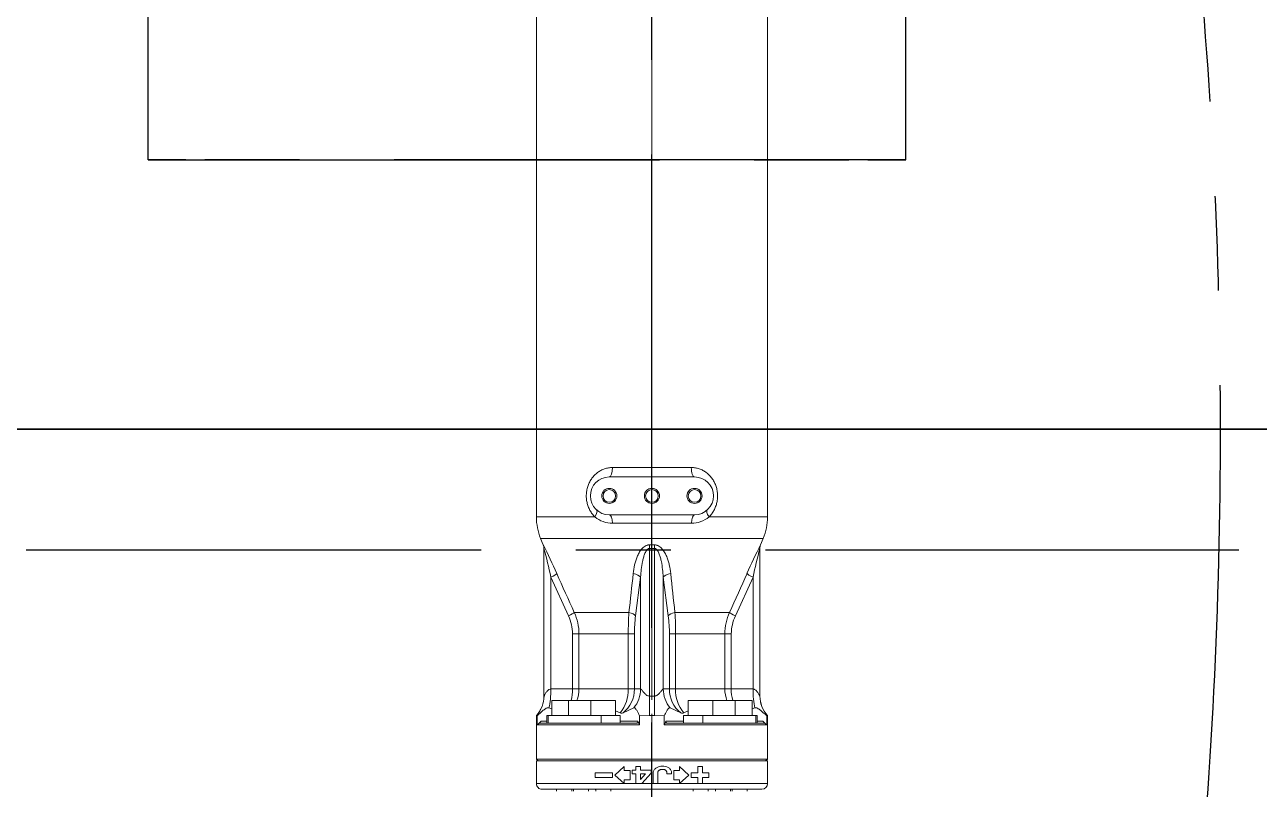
# Model space of a CAD drawing. Header units: millimetres. Extents: x 10462777 to 22643323, y 453826 to 1389191.
# Drawn here: x 11308777 to 11309429, y 583244 to 583648 of the extents above; entities that cross this region are included whole.
import ezdxf

# ---------------------------------------------------------------- set-up
doc = ezdxf.new("R2010")
doc.units = ezdxf.units.MM
doc.header["$LTSCALE"] = 200
doc.header["$MEASUREMENT"] = 0
for name, pattern in [('CENTER', [2, 1.25, -0.25, 0.25, -0.25]), ('CENTER2', [1.125, 0.75, -0.125, 0.125, -0.125]), ('PHANTOM', [2.5, 1.25, -0.25, 0.25, -0.25, 0.25, -0.25])]:
    doc.linetypes.add(name, pattern=pattern)
doc.layers.get('0').update_dxf_attribs({"linetype": 'CONTINUOUS'})
doc.layers.add('1', color=1, linetype='CENTER')
doc.layers.add('DV1_DEFAULT', color=7, linetype='CONTINUOUS')
doc.layers.add('203', color=7, linetype='CONTINUOUS', true_color=0xffffff)
doc.layers.add('LAYOUT', color=8, linetype='CONTINUOUS', lineweight=25)

# ---------------------------------------------------------------- blocks, each defined once
blk = doc.blocks.new('r710ic')
at = {"layer": 'DV1_DEFAULT', "color": 7, "linetype": 'Continuous', "lineweight": 0}
for p, q in [((272928.46, 104293.63), (272522.87, 104293.63)), ((272928.46, 104293.63), (272928.46, 104262.76)), ((272943.21, 104290), (272939.84, 104291.39)), ((272939.84, 104173.87), (272939.84, 104291.39)), ((272943.21, 104290), (272943.21, 104289.99)), ((273023.12, 104289.63), (272945.11, 104289.63)), ((272945.11, 104289.61), (272945.11, 104289.63)), ((272945.11, 104289.61), (273023.12, 104289.61)), ((273023.12, 104289.63), (273023.12, 104289.61)), ((273056.37, 104293.63), (273033.32, 104293.63)), ((273033.32, 104293.61), (273033.32, 104293.63)), ((273033.32, 104293.61), (273033.53, 104293.28)), ((273033.53, 104293.28), (273038.37, 104293.28)), ((273036.37, 104288.13), (273036.37, 104291.15)), ((273037.37, 104288.13), (273037.37, 104292.07)), ((273038.37, 104293.28), (273038.37, 104239.15)), ((273057.37, 104292.63), (273056.37, 104293.63)), ((273056.37, 104293.63), (273056.37, 104171.63)), ((273069.37, 104293.63), (273057.37, 104293.63)), ((273057.37, 104171.63), (273057.37, 104293.63)), ((273069.37, 104293.63), (273069.37, 104259.25)), ((273072.37, 104174.63), (273072.37, 104290.63)), ((272960.28, 104285.99), (272980.8, 104276.68)), ((273019.37, 104285.99), (272960.28, 104285.99)), ((273019.37, 104274.53), (273019.37, 104285.99)), ((273019.37, 104285.99), (273019.37, 104285.99)), ((273033.37, 104285.48), (273025.37, 104285.48)), ((273025.37, 104285.48), (273025.37, 104276.61)), ((273029.33, 104287.02), (273029.33, 104287.03)), ((273029.83, 104285.48), (273029.33, 104287.02)), ((273037.37, 104288.13), (273033.37, 104288.13)), ((273033.37, 104287.41), (273033.37, 104288.13)), ((273033.37, 104287.41), (273037.37, 104287.41)), ((273033.37, 104287.41), (273033.37, 104259.46)), ((273037.37, 104287.41), (273037.37, 104288.13)), ((273037.37, 104287.41), (273037.37, 104259.46)), ((273073.37, 104282.98), (273072.37, 104282.98)), ((273033.37, 104276.61), (273025.37, 104276.61)), ((273025.37, 104276.61), (273025.37, 104264.82)), ((272978.9, 104244.75), (272978.9, 104273.61)), ((272990.28, 104274.53), (273019.37, 104274.53)), ((272990.28, 104271.15), (272990.28, 104274.53)), ((273019.37, 104271.15), (272990.28, 104271.15)), ((272990.28, 104271.15), (272990.28, 104245.13)), ((273019.37, 104271.15), (273019.37, 104274.53)), ((273019.37, 104245.13), (273019.37, 104271.15)), ((273072.37, 104274.98), (273073.37, 104274.98)), ((273073.37, 104274.11), (273072.37, 104274.11)), ((273025.37, 104264.82), (273025.37, 104251.82)), ((273033.37, 104264.82), (273025.37, 104264.82)), ((273072.37, 104266.11), (273073.37, 104266.11)), ((273033.37, 104259.46), (273037.37, 104259.46)), ((273033.37, 104259.46), (273033.37, 104249.38)), ((273037.37, 104240.78), (273037.37, 104259.46)), ((273037.37, 104259.46), (273037.37, 104255.55)), ((273060.37, 104256.8), (273060.37, 104259.25)), ((273060.37, 104259.25), (273063.67, 104259.25)), ((273063.67, 104256.8), (273060.37, 104256.8)), ((273063.67, 104259.25), (273063.67, 104262.63)), ((273063.67, 104262.63), (273066.07, 104262.63)), ((273063.67, 104253.42), (273063.67, 104256.8)), ((273066.07, 104262.63), (273066.07, 104259.25)), ((273066.07, 104259.25), (273069.37, 104259.25)), ((273066.07, 104256.8), (273066.07, 104253.42)), ((273069.37, 104256.8), (273066.07, 104256.8)), ((273069.37, 104259.25), (273069.37, 104256.8)), ((273069.37, 104235.74), (273069.37, 104256.8)), ((273073.37, 104262.32), (273072.37, 104262.32)), ((272902.37, 104211.83), (272902.37, 104253.42)), ((272907.37, 104255.13), (272907.37, 104232.63)), ((272927.37, 104210.13), (272927.37, 104255.13)), ((272931.81, 104253.43), (272931.81, 104211.83)), ((273025.37, 104251.82), (273033.37, 104251.82)), ((273031.94, 104249.43), (273030.86, 104251.82)), ((273064.86, 104252.16), (273060.36, 104247.25)), ((273066.07, 104253.42), (273063.67, 104253.42)), ((273069.36, 104247.25), (273064.86, 104252.16)), ((273072.37, 104254.32), (273073.37, 104254.32)), ((272990.28, 104245.13), (273019.37, 104245.13)), ((272990.28, 104245.13), (272990.28, 104241.87)), ((273019.37, 104241.87), (273019.37, 104245.13)), ((273029.33, 104242.24), (273032.01, 104247.87)), ((273033.37, 104249.38), (273037.37, 104249.38)), ((273036.37, 104240.1), (273036.37, 104249.38)), ((273060.36, 104247.25), (273062.47, 104247.25)), ((273062.47, 104247.25), (273062.47, 104244.18)), ((273062.47, 104244.18), (273067.27, 104244.18)), ((273067.27, 104247.25), (273069.36, 104247.25)), ((273067.27, 104244.18), (273067.27, 104247.25)), ((272980.8, 104241.26), (272960.28, 104238.6)), ((272960.28, 104238.6), (273019.37, 104238.6)), ((273019.37, 104241.87), (272990.28, 104241.87)), ((273019.37, 104238.6), (273019.37, 104241.87)), ((273019.37, 104238.6), (273019.37, 104238.6)), ((273029.33, 104242.24), (273029.33, 104242.24)), ((273033.53, 104239.15), (273033.32, 104234)), ((273038.37, 104239.15), (273033.53, 104239.15)), ((273064.1, 104242.92), (273063.34, 104242.92)), ((273063.35, 104240.44), (273064.1, 104240.44)), ((273064.1, 104240.44), (273064.1, 104242.92)), ((272907.37, 104232.63), (272907.37, 104210.13)), ((272943.21, 104231.34), (272943.21, 104233.92)), ((272945.11, 104233.91), (272945.11, 104231.35)), ((273023.12, 104233.91), (272945.11, 104233.91)), ((272945.11, 104231.35), (273023.12, 104231.35)), ((273023.12, 104231.35), (273023.12, 104233.91)), ((273033.32, 104234), (273033.32, 104231.26)), ((273033.32, 104231.26), (273033.53, 104226.11)), ((273062.3, 104232.15), (273062.3, 104226.63)), ((273063.88, 104232.15), (273062.3, 104232.15)), ((273069.37, 104235.74), (273063.42, 104235.74)), ((273063.57, 104233.26), (273069.37, 104233.26)), ((273069.37, 104227.37), (273063.88, 104232.15)), ((273069.37, 104233.26), (273069.37, 104235.74)), ((273069.37, 104227.37), (273069.37, 104233.26)), ((273019.37, 104226.65), (272960.28, 104226.65)), ((272960.28, 104226.65), (272980.8, 104224)), ((273019.37, 104223.39), (273019.37, 104226.65)), ((273019.37, 104226.65), (273019.37, 104226.65)), ((273033.53, 104226.11), (273038.37, 104226.11)), ((273036.37, 104215.88), (273036.37, 104225.15)), ((273037.37, 104205.8), (273037.37, 104224.48)), ((273038.37, 104226.11), (273038.37, 104171.98)), ((273060.37, 104226.63), (273060.37, 104224.14)), ((273062.3, 104226.63), (273060.37, 104226.63)), ((273060.37, 104224.14), (273062.3, 104224.14)), ((273062.3, 104224.14), (273062.3, 104222.21)), ((273067.21, 104226.63), (273064.24, 104229.21)), ((273064.24, 104229.21), (273064.24, 104226.63)), ((273064.24, 104226.63), (273067.21, 104226.63)), ((273064.24, 104222.21), (273064.24, 104224.14)), ((273064.24, 104224.14), (273069.37, 104224.14)), ((273069.37, 104224.14), (273069.37, 104227.37)), ((273069.37, 104224.14), (273069.37, 104171.63)), ((272978.9, 104191.64), (272978.9, 104220.5)), ((272990.28, 104220.12), (272990.28, 104223.39)), ((272990.28, 104223.39), (273019.37, 104223.39)), ((273019.37, 104220.12), (272990.28, 104220.12)), ((272990.28, 104220.12), (272990.28, 104194.11)), ((273019.37, 104220.12), (273019.37, 104223.39)), ((273019.37, 104194.11), (273019.37, 104220.12)), ((273029.33, 104223.01), (273029.33, 104223.02)), ((273032.01, 104217.38), (273029.33, 104223.01)), ((273064.86, 104213.1), (273060.36, 104218)), ((273060.36, 104218), (273062.47, 104218)), ((273062.3, 104222.21), (273064.24, 104222.21)), ((273062.47, 104221.07), (273067.27, 104221.07)), ((273062.47, 104218), (273062.47, 104221.07)), ((273069.36, 104218), (273064.86, 104213.1)), ((273067.27, 104221.07), (273067.27, 104218)), ((273067.27, 104218), (273069.36, 104218)), ((273025.37, 104213.43), (273025.37, 104200.43)), ((273033.37, 104213.43), (273025.37, 104213.43)), ((273030.86, 104213.43), (273031.94, 104215.82)), ((273037.37, 104215.88), (273033.37, 104215.88)), ((273033.37, 104215.88), (273033.37, 104205.8)), ((273066.07, 104211.83), (273063.67, 104211.83)), ((273063.67, 104211.83), (273063.67, 104202.63)), ((273066.07, 104202.63), (273066.07, 104211.83)), ((273033.37, 104205.8), (273033.37, 104177.84)), ((273033.37, 104205.8), (273037.37, 104205.8)), ((273037.37, 104209.71), (273037.37, 104205.8)), ((273037.37, 104205.8), (273037.37, 104177.84)), ((273073.37, 104210.93), (273072.37, 104210.93)), ((272928.46, 104202.5), (272928.46, 104171.63)), ((273025.37, 104200.43), (273025.37, 104188.65)), ((273025.37, 104200.43), (273033.37, 104200.43)), ((273063.67, 104202.63), (273066.07, 104202.63)), ((273072.37, 104202.93), (273073.37, 104202.93)), ((273073.37, 104199.15), (273072.37, 104199.15)), ((272990.28, 104194.11), (272990.28, 104190.72)), ((272990.28, 104194.11), (273019.37, 104194.11)), ((273019.37, 104190.72), (273019.37, 104194.11)), ((272980.8, 104188.58), (272960.28, 104179.27)), ((273019.37, 104190.72), (272990.28, 104190.72)), ((273019.37, 104179.27), (273019.37, 104190.72)), ((273025.37, 104188.65), (273025.37, 104179.77)), ((273025.37, 104188.65), (273033.37, 104188.65)), ((273072.37, 104191.15), (273073.37, 104191.15)), ((273073.37, 104190.27), (273072.37, 104190.27)), ((272960.28, 104179.27), (273019.37, 104179.27)), ((273019.37, 104179.27), (273019.37, 104179.27)), ((273025.37, 104179.77), (273033.37, 104179.77)), ((273029.33, 104178.23), (273029.83, 104179.77)), ((273072.37, 104182.27), (273073.37, 104182.27)), ((272939.84, 104173.87), (272943.21, 104175.25)), ((272943.21, 104175.25), (272943.21, 104175.27)), ((273023.12, 104175.64), (272945.11, 104175.64)), ((272945.11, 104175.64), (272945.11, 104175.63)), ((272945.11, 104175.63), (273023.12, 104175.63)), ((273023.12, 104175.63), (273023.12, 104175.64)), ((273029.33, 104178.23), (273029.33, 104178.23)), ((273033.53, 104171.98), (273033.32, 104171.64)), ((273033.37, 104177.13), (273033.37, 104177.84)), ((273033.37, 104177.84), (273037.37, 104177.84)), ((273033.37, 104177.13), (273037.37, 104177.13)), ((273038.37, 104171.98), (273033.53, 104171.98)), ((273036.37, 104174.1), (273036.37, 104177.13)), ((273037.37, 104177.13), (273037.37, 104177.84)), ((273037.37, 104173.18), (273037.37, 104177.13)), ((273056.37, 104171.63), (273057.37, 104172.63)), ((272522.87, 104171.63), (272928.46, 104171.63)), ((273033.32, 104171.64), (273033.32, 104171.63)), ((273033.32, 104171.63), (273056.37, 104171.63)), ((273057.37, 104171.63), (273069.37, 104171.63))]:
    blk.add_line(p, q, dxfattribs=at)
at = {"layer": 'DV1_DEFAULT', "color": 1, "linetype": 'CENTER2', "lineweight": 0}
for p, q in [((274132.55, 104232.63), (269847.55, 104232.63)), ((269950.18, 104232.63), (274235.19, 104232.63))]:
    blk.add_line(p, q, dxfattribs=at)
at = {"layer": 'DV1_DEFAULT', "color": 7, "linetype": 'Continuous', "lineweight": 0}
for centre, radius in [((272917.37, 104255.13), 4), ((272917.37, 104255.13), 3.32), ((272917.37, 104232.63), 4), ((272917.37, 104232.63), 3.32), ((272917.37, 104210.13), 4), ((272917.37, 104210.13), 3.32)]:
    blk.add_circle(centre, radius, dxfattribs=at)
for centre, radius, start, end in [((272928.46, 104263.63), 30, 67.70637, 90), ((272945.11, 104294.63), 5, 247.70637, 270), ((273061.97, 104521.59), 260.28, 242.85413, 246.54775), ((273040.88, 104656.49), 379.17, 255.37049, 257.72715), ((273023.12, 104304.63), 15, 270, 312.83343), ((273280.4, 104063.59), 333.67, 136.49925, 137.00047), ((273069.37, 104290.63), 3, 0, 90), ((272426.56, 103069.7), 1324.57, 65.35518, 66.32797), ((272990.34, 104296.84), 22.3, 244.65769, 269.83957), ((272990.35, 104298.95), 27.81, 245.68869, 269.86233), ((273020, 104293.77), 19.25, 268.10821, 286.4106), ((273019.63, 104287.26), 16.11, 269.05349, 291.12773), ((272917.37, 104255.13), 10, 0, 180), ((272917.32, 104253.49), 14.49, 359.74913, 39.7754), ((272990.06, 104081.23), 163.9, 89.9241, 93.90542), ((273020.2, 104263.23), 18.11, 267.36829, 310.38841), ((273019.66, 104257.57), 15.7, 268.94943, 321.85619), ((273030.2, 104248.57), 1.93, 338.78944, 26.41615), ((272990.17, 104169.8), 72.07, 89.91165, 97.47286), ((273058.31, 104283.45), 48.59, 243.15403, 245.76806), ((273058.31, 104181.8), 48.59, 114.23194, 116.84597), ((272989.97, 104381.14), 161.01, 266.05884, 270.11164), ((272990.2, 104296), 72.61, 262.55563, 270.05986), ((273019.66, 104207.69), 15.7, 38.14381, 91.05057), ((273020.2, 104202.03), 18.11, 49.61159, 92.63171), ((272917.34, 104211.76), 14.47, 320.19608, 0.27939), ((273030.22, 104216.68), 1.91, 333.33117, 21.46324), ((272917.37, 104210.13), 10, 180, 0), ((272426.57, 105395.55), 1324.57, 293.67203, 294.64482), ((272990.33, 104166.4), 27.71, 90.09522, 114.35376), ((273019.63, 104178), 16.11, 68.87227, 90.94651), ((272990.37, 104168.3), 22.43, 90.23054, 115.2722), ((273020, 104171.48), 19.25, 73.5894, 91.89179), ((273062.11, 103943.36), 260.61, 113.45462, 117.1435), ((273040.07, 103812.12), 375.72, 102.26202, 104.64033), ((272928.46, 104201.63), 30, 270, 292.29363), ((272945.11, 104170.63), 5, 90, 112.29363), ((273023.12, 104160.63), 15, 47.16657, 90), ((273280.4, 104401.66), 333.67, 222.99953, 223.50075), ((273069.37, 104174.63), 3, 270, 0)]:
    blk.add_arc(centre, radius, start, end, dxfattribs=at)
for centre, major_axis, ratio, start_param, end_param in [((272945.11, 104294.61), (-5, 0), 0.999748, 1.181699, 1.570796), ((273023.12, 104304.61), (-15, 0), 0.999748, 1.570796, 2.318381), ((272960.28, 104287.36), (-2.02, -4.57), 0.114685, 0.181054, 1.317345), ((273019.37, 104290.12), (-15, 0), 0.275118, 1.570796, 2.296796), ((273019.37, 104290.1), (15, 0), 0.274225, 4.712389, 5.438587), ((272980.8, 104278.05), (-2.12, -4.53), 0.119782, 0.267569, 1.319696), ((272928.46, 104265.23), (-3.7, -3.37), 0.387213, 0, 1.231686), ((273075.37, 104262.57), (3, 0), 0.610953, 3.141593, 3.273903), ((272902.37, 104255.13), (-5, 0), 0.340909, 1.570796, 3.141593), ((272932.37, 104255.13), (-5, 0), 0.342045, 0, 1.458813), ((272980.8, 104246.07), (0.66, -4.96), 0.420057, 4.924083, 5.97621), ((272960.28, 104243.41), (0.63, -4.96), 0.402182, 4.842709, 5.979), ((273019.37, 104253.02), (15, 0), 0.961411, 4.712389, 5.438389), ((273019.37, 104253.03), (15, 0), 0.961666, 4.712389, 5.438587), ((272945.11, 104234.02), (-5, 0), 0.022453, 1.181699, 1.570796), ((272945.11, 104231.24), (-5, 0), 0.022453, 4.712389, 5.101486), ((273023.12, 104234.24), (-15, 0), 0.022453, 1.570796, 2.318381), ((273023.12, 104231.01), (15, 0), 0.022453, 0.823212, 1.570796), ((272960.28, 104221.84), (0.63, 4.96), 0.402182, 0.304185, 1.440477), ((273019.37, 104212.23), (-15, 0), 0.961411, 3.986389, 4.712389), ((273019.37, 104212.23), (-15, 0), 0.961666, 3.986191, 4.712389), ((272980.8, 104219.19), (0.66, 4.96), 0.420057, 0.306975, 1.359102), ((272902.37, 104210.13), (-5, 0), 0.340909, 3.141593, 4.712389), ((272932.37, 104210.13), (-5, 0), 0.342045, 4.824372, 6.283185), ((272928.46, 104200.03), (3.7, -3.37), 0.387213, 1.909906, 3.141593), ((273075.37, 104202.69), (3, 0), 0.610953, 3.009282, 3.141593), ((272980.8, 104187.21), (-2.12, 4.53), 0.119782, 4.963489, 6.015616), ((272960.28, 104177.9), (-2.02, 4.57), 0.114685, 4.96584, 6.102131), ((273019.37, 104175.16), (15, 0), 0.274225, 0.844598, 1.570796), ((273019.37, 104175.14), (15, 0), 0.275118, 0.844796, 1.570796), ((272945.11, 104170.64), (-5, 0), 0.999748, 4.712389, 5.101486), ((273023.12, 104160.65), (15, 0), 0.999748, 0.823212, 1.570796)]:
    blk.add_ellipse(centre, major_axis=major_axis, ratio=ratio, start_param=start_param, end_param=end_param, dxfattribs=at)
for points, knots in [([(273019.37, 104285.99), (273019.37, 104286.14), (273019.39, 104286.29), (273019.47, 104286.58), (273019.52, 104286.71), (273019.72, 104287.1), (273019.89, 104287.32), (273020.26, 104287.74), (273020.46, 104287.92), (273020.87, 104288.26), (273021.08, 104288.42), (273021.5, 104288.7), (273021.71, 104288.83), (273022.11, 104289.07), (273022.3, 104289.18), (273022.65, 104289.36), (273022.82, 104289.45), (273022.99, 104289.54), (273023.04, 104289.56), (273023.1, 104289.6), (273023.12, 104289.61), (273023.12, 104289.61)], [0, 0, 0, 0, 0.0625, 0.0625, 0.125, 0.125, 0.25, 0.25, 0.375, 0.375, 0.5, 0.5, 0.625, 0.625, 0.75, 0.75, 0.875, 0.875, 0.9375, 0.9375, 1, 1, 1, 1]), ([(273029.33, 104287.03), (273029.3, 104287.11), (273029.29, 104287.18), (273029.28, 104287.33), (273029.28, 104287.41), (273029.3, 104287.64), (273029.34, 104287.79), (273029.47, 104288.24), (273029.61, 104288.53), (273029.94, 104289.07), (273030.12, 104289.33), (273030.51, 104289.84), (273030.72, 104290.09), (273031.35, 104290.83), (273031.79, 104291.31), (273032.67, 104292.28), (273033.11, 104292.77), (273033.53, 104293.28)], [0, 0, 0, 0, 0.03125, 0.03125, 0.0625, 0.0625, 0.125, 0.125, 0.25, 0.25, 0.375, 0.375, 0.5, 0.5, 0.75, 0.75, 1, 1, 1, 1]), ([(273036.37, 104291.15), (273036.47, 104291.26), (273036.57, 104291.37), (273036.79, 104291.59), (273036.9, 104291.7), (273037.06, 104291.85), (273037.11, 104291.9), (273037.2, 104291.98), (273037.24, 104292.01), (273037.31, 104292.06), (273037.33, 104292.08), (273037.36, 104292.09), (273037.37, 104292.08), (273037.37, 104292.07)], [0, 0, 0, 0, 0.25, 0.25, 0.5, 0.5, 0.625, 0.625, 0.75, 0.75, 0.875, 0.875, 1, 1, 1, 1]), ([(272902.37, 104253.42), (272902.37, 104254.15), (272902.43, 104254.86), (272902.66, 104256.25), (272902.84, 104256.93), (272903.18, 104257.93), (272903.31, 104258.26), (272903.59, 104258.91), (272903.74, 104259.22), (272904.23, 104260.15), (272904.6, 104260.74), (272905.45, 104261.86), (272905.91, 104262.4), (272906.92, 104263.4), (272907.46, 104263.86), (272908.33, 104264.49), (272908.62, 104264.69), (272909.24, 104265.08), (272909.56, 104265.26), (272910.53, 104265.78), (272911.2, 104266.08), (272912.59, 104266.58), (272913.31, 104266.79), (272914.42, 104267.02), (272914.8, 104267.09), (272915.56, 104267.19), (272915.93, 104267.23), (272917.07, 104267.3), (272917.83, 104267.3), (272918.97, 104267.21), (272919.36, 104267.17), (272920.11, 104267.06), (272920.49, 104266.99), (272921.59, 104266.75), (272922.31, 104266.53), (272923.36, 104266.14), (272923.7, 104266), (272924.37, 104265.69), (272924.7, 104265.52), (272925.66, 104265), (272926.27, 104264.6), (272927.13, 104263.95), (272927.41, 104263.73), (272927.95, 104263.26), (272928.21, 104263.01), (272928.46, 104262.76)], [0, 0, 0, 0, 0.0625, 0.0625, 0.125, 0.125, 0.15625, 0.15625, 0.1875, 0.1875, 0.25, 0.25, 0.3125, 0.3125, 0.375, 0.375, 0.40625, 0.40625, 0.4375, 0.4375, 0.5, 0.5, 0.5625, 0.5625, 0.59375, 0.59375, 0.625, 0.625, 0.6875, 0.6875, 0.71875, 0.71875, 0.75, 0.75, 0.8125, 0.8125, 0.84375, 0.84375, 0.875, 0.875, 0.9375, 0.9375, 0.96875, 0.96875, 1, 1, 1, 1]), ([(272943.21, 104233.92), (272943.21, 104234.34), (272943.28, 104234.76), (272943.46, 104235.36), (272943.53, 104235.56), (272943.7, 104235.93), (272943.8, 104236.11), (272944.11, 104236.64), (272944.36, 104236.96), (272944.88, 104237.56), (272945.17, 104237.84), (272945.76, 104238.35), (272946.08, 104238.59), (272946.72, 104239.03), (272947.05, 104239.23), (272948.06, 104239.81), (272948.75, 104240.13), (272950.17, 104240.72), (272950.9, 104240.97), (272952.36, 104241.42), (272953.1, 104241.61), (272955.34, 104242.11), (272956.85, 104242.35), (272958.38, 104242.52)], [0, 0, 0, 0, 0.0625, 0.0625, 0.09375, 0.09375, 0.125, 0.125, 0.1875, 0.1875, 0.25, 0.25, 0.3125, 0.3125, 0.375, 0.375, 0.5, 0.5, 0.625, 0.625, 0.75, 0.75, 1, 1, 1, 1]), ([(272960.28, 104238.6), (272958.9, 104238.52), (272957.53, 104238.4), (272954.8, 104238.07), (272953.44, 104237.87), (272951.42, 104237.46), (272950.75, 104237.31), (272949.42, 104236.94), (272948.76, 104236.74), (272947.8, 104236.36), (272947.48, 104236.23), (272946.86, 104235.92), (272946.56, 104235.76), (272945.99, 104235.37), (272945.72, 104235.14), (272945.38, 104234.73), (272945.29, 104234.59), (272945.15, 104234.27), (272945.11, 104234.09), (272945.11, 104233.91)], [0, 0, 0, 0, 0.25, 0.25, 0.5, 0.5, 0.625, 0.625, 0.75, 0.75, 0.8125, 0.8125, 0.875, 0.875, 0.9375, 0.9375, 0.96875, 0.96875, 1, 1, 1, 1]), ([(273023.12, 104233.91), (273023.12, 104234.07), (273023.1, 104234.22), (273023.04, 104234.53), (273022.99, 104234.68), (273022.82, 104235.11), (273022.66, 104235.37), (273022.31, 104235.86), (273022.11, 104236.08), (273021.71, 104236.49), (273021.5, 104236.68), (273021.08, 104237.05), (273020.87, 104237.22), (273020.46, 104237.55), (273020.26, 104237.71), (273019.99, 104237.93), (273019.9, 104238), (273019.73, 104238.14), (273019.66, 104238.21), (273019.46, 104238.4), (273019.37, 104238.51), (273019.37, 104238.6)], [0, 0, 0, 0, 0.0625, 0.0625, 0.125, 0.125, 0.25, 0.25, 0.375, 0.375, 0.5, 0.5, 0.625, 0.625, 0.75, 0.75, 0.8125, 0.8125, 0.875, 0.875, 1, 1, 1, 1]), ([(273033.53, 104239.15), (273033.11, 104239.36), (273032.67, 104239.58), (273031.79, 104240.03), (273031.35, 104240.25), (273030.72, 104240.62), (273030.51, 104240.74), (273030.12, 104241), (273029.94, 104241.13), (273029.62, 104241.42), (273029.47, 104241.57), (273029.34, 104241.81), (273029.3, 104241.9), (273029.28, 104242.02), (273029.28, 104242.07), (273029.29, 104242.15), (273029.3, 104242.2), (273029.33, 104242.24)], [0, 0, 0, 0, 0.25, 0.25, 0.5, 0.5, 0.625, 0.625, 0.75, 0.75, 0.875, 0.875, 0.9375, 0.9375, 0.96875, 0.96875, 1, 1, 1, 1]), ([(273037.37, 104240.78), (273037.37, 104240.62), (273037.34, 104240.46), (273037.21, 104240.2), (273037.11, 104240.1), (273036.9, 104240), (273036.79, 104239.99), (273036.57, 104240.02), (273036.47, 104240.05), (273036.37, 104240.1)], [0, 0, 0, 0, 0.25, 0.25, 0.5, 0.5, 0.75, 0.75, 1, 1, 1, 1]), ([(273063.34, 104242.92), (273062.8, 104242.92), (273062.28, 104242.72), (273061.41, 104242.07), (273061.07, 104241.65), (273060.29, 104240.24), (273060.08, 104239.14), (273060.14, 104236.98), (273060.41, 104235.89), (273061.26, 104234.51), (273061.62, 104234.08), (273062.49, 104233.46), (273063.02, 104233.26), (273063.57, 104233.26)], [0, 0, 0, 0, 0.125, 0.125, 0.25, 0.25, 0.5, 0.5, 0.75, 0.75, 0.875, 0.875, 1, 1, 1, 1]), ([(273063.42, 104235.74), (273063.29, 104235.74), (273063.16, 104235.77), (273063.04, 104235.81), (273062.92, 104235.86), (273062.81, 104235.92), (273062.71, 104235.99), (273062.63, 104236.05), (273062.56, 104236.12), (273062.49, 104236.18), (273062.41, 104236.27), (273062.34, 104236.37), (273062.27, 104236.47), (273062.21, 104236.57), (273062.15, 104236.67), (273062.1, 104236.78), (273062.05, 104236.89), (273062, 104237), (273061.97, 104237.11), (273061.91, 104237.28), (273061.87, 104237.46), (273061.84, 104237.64), (273061.82, 104237.82), (273061.81, 104238.01), (273061.81, 104238.19), (273061.81, 104238.37), (273061.83, 104238.55), (273061.86, 104238.73), (273061.89, 104238.9), (273061.93, 104239.06), (273061.98, 104239.22), (273062.03, 104239.35), (273062.09, 104239.48), (273062.15, 104239.6), (273062.21, 104239.7), (273062.27, 104239.8), (273062.34, 104239.89), (273062.4, 104239.96), (273062.46, 104240.03), (273062.53, 104240.1), (273062.59, 104240.15), (273062.66, 104240.2), (273062.72, 104240.24), (273062.84, 104240.32), (273062.97, 104240.38), (273063.11, 104240.41), (273063.18, 104240.43), (273063.27, 104240.44), (273063.35, 104240.44)], [0, 0, 0, 0, 0.061803, 0.061803, 0.061803, 0.123108, 0.123108, 0.123108, 0.169291, 0.169291, 0.169291, 0.226732, 0.226732, 0.226732, 0.284044, 0.284044, 0.284044, 0.341286, 0.341286, 0.341286, 0.429439, 0.429439, 0.429439, 0.517513, 0.517513, 0.517513, 0.605599, 0.605599, 0.605599, 0.686966, 0.686966, 0.686966, 0.754492, 0.754492, 0.754492, 0.809708, 0.809708, 0.809708, 0.855135, 0.855135, 0.855135, 0.893378, 0.893378, 0.893378, 0.961435, 0.961435, 0.961435, 1, 1, 1, 1]), ([(272958.38, 104222.74), (272956.85, 104222.91), (272955.34, 104223.14), (272953.11, 104223.65), (272952.37, 104223.84), (272950.91, 104224.28), (272950.19, 104224.53), (272948.76, 104225.12), (272948.06, 104225.45), (272946.71, 104226.22), (272946.06, 104226.65), (272945.17, 104227.42), (272944.88, 104227.7), (272944.35, 104228.3), (272944.11, 104228.62), (272943.69, 104229.32), (272943.52, 104229.7), (272943.34, 104230.3), (272943.29, 104230.5), (272943.23, 104230.91), (272943.21, 104231.13), (272943.21, 104231.34)], [0, 0, 0, 0, 0.25, 0.25, 0.375, 0.375, 0.5, 0.5, 0.625, 0.625, 0.75, 0.75, 0.8125, 0.8125, 0.875, 0.875, 0.9375, 0.9375, 0.96875, 0.96875, 1, 1, 1, 1]), ([(272945.11, 104231.35), (272945.11, 104231.17), (272945.15, 104230.99), (272945.29, 104230.66), (272945.39, 104230.52), (272945.61, 104230.24), (272945.74, 104230.12), (272946, 104229.89), (272946.14, 104229.79), (272946.57, 104229.49), (272946.88, 104229.32), (272947.5, 104229.02), (272947.81, 104228.89), (272948.77, 104228.51), (272949.44, 104228.31), (272950.77, 104227.95), (272951.43, 104227.79), (272953.45, 104227.38), (272954.81, 104227.18), (272957.53, 104226.86), (272958.9, 104226.74), (272960.28, 104226.65)], [0, 0, 0, 0, 0.03125, 0.03125, 0.0625, 0.0625, 0.09375, 0.09375, 0.125, 0.125, 0.1875, 0.1875, 0.25, 0.25, 0.375, 0.375, 0.5, 0.5, 0.75, 0.75, 1, 1, 1, 1]), ([(273019.37, 104226.65), (273019.37, 104226.7), (273019.39, 104226.75), (273019.47, 104226.86), (273019.52, 104226.92), (273019.72, 104227.11), (273019.89, 104227.25), (273020.26, 104227.55), (273020.46, 104227.7), (273020.87, 104228.03), (273021.08, 104228.2), (273021.5, 104228.57), (273021.71, 104228.76), (273022.11, 104229.18), (273022.3, 104229.4), (273022.65, 104229.88), (273022.82, 104230.14), (273022.99, 104230.57), (273023.04, 104230.72), (273023.1, 104231.03), (273023.12, 104231.19), (273023.12, 104231.35)], [0, 0, 0, 0, 0.0625, 0.0625, 0.125, 0.125, 0.25, 0.25, 0.375, 0.375, 0.5, 0.5, 0.625, 0.625, 0.75, 0.75, 0.875, 0.875, 0.9375, 0.9375, 1, 1, 1, 1]), ([(273029.33, 104223.02), (273029.3, 104223.06), (273029.29, 104223.1), (273029.28, 104223.19), (273029.28, 104223.23), (273029.3, 104223.36), (273029.34, 104223.44), (273029.47, 104223.68), (273029.61, 104223.84), (273029.94, 104224.12), (273030.12, 104224.26), (273030.51, 104224.52), (273030.72, 104224.64), (273031.35, 104225), (273031.79, 104225.23), (273032.67, 104225.68), (273033.11, 104225.89), (273033.53, 104226.11)], [0, 0, 0, 0, 0.03125, 0.03125, 0.0625, 0.0625, 0.125, 0.125, 0.25, 0.25, 0.375, 0.375, 0.5, 0.5, 0.75, 0.75, 1, 1, 1, 1]), ([(273036.37, 104225.15), (273036.47, 104225.2), (273036.57, 104225.24), (273036.79, 104225.26), (273036.9, 104225.25), (273037.06, 104225.18), (273037.11, 104225.14), (273037.2, 104225.05), (273037.24, 104224.99), (273037.31, 104224.86), (273037.33, 104224.79), (273037.36, 104224.63), (273037.37, 104224.56), (273037.37, 104224.48)], [0, 0, 0, 0, 0.25, 0.25, 0.5, 0.5, 0.625, 0.625, 0.75, 0.75, 0.875, 0.875, 1, 1, 1, 1]), ([(272928.46, 104202.5), (272927.96, 104201.99), (272927.43, 104201.53), (272926.57, 104200.88), (272926.28, 104200.68), (272925.67, 104200.28), (272925.36, 104200.09), (272924.39, 104199.56), (272923.72, 104199.26), (272922.34, 104198.74), (272921.63, 104198.52), (272920.52, 104198.27), (272920.14, 104198.2), (272919.39, 104198.09), (272919.01, 104198.05), (272917.88, 104197.96), (272917.12, 104197.95), (272915.98, 104198.02), (272915.59, 104198.06), (272914.84, 104198.16), (272914.46, 104198.23), (272913.35, 104198.46), (272912.63, 104198.66), (272911.58, 104199.04), (272911.23, 104199.18), (272910.55, 104199.48), (272910.22, 104199.64), (272909.25, 104200.16), (272908.64, 104200.54), (272907.48, 104201.39), (272906.92, 104201.86), (272905.92, 104202.85), (272905.46, 104203.38), (272904.82, 104204.22), (272904.63, 104204.51), (272904.25, 104205.1), (272904.07, 104205.41), (272903.58, 104206.34), (272903.3, 104206.98), (272902.84, 104208.3), (272902.67, 104208.98), (272902.49, 104210.04), (272902.44, 104210.39), (272902.38, 104211.11), (272902.37, 104211.47), (272902.37, 104211.83)], [0, 0, 0, 0, 0.0625, 0.0625, 0.09375, 0.09375, 0.125, 0.125, 0.1875, 0.1875, 0.25, 0.25, 0.28125, 0.28125, 0.3125, 0.3125, 0.375, 0.375, 0.40625, 0.40625, 0.4375, 0.4375, 0.5, 0.5, 0.53125, 0.53125, 0.5625, 0.5625, 0.625, 0.625, 0.6875, 0.6875, 0.75, 0.75, 0.78125, 0.78125, 0.8125, 0.8125, 0.875, 0.875, 0.9375, 0.9375, 0.96875, 0.96875, 1, 1, 1, 1]), ([(273023.12, 104175.64), (273023.12, 104175.65), (273023.1, 104175.66), (273023.04, 104175.69), (273022.99, 104175.72), (273022.82, 104175.81), (273022.66, 104175.89), (273022.31, 104176.08), (273022.11, 104176.19), (273021.71, 104176.42), (273021.5, 104176.55), (273021.08, 104176.84), (273020.87, 104176.99), (273020.46, 104177.33), (273020.26, 104177.52), (273019.99, 104177.82), (273019.9, 104177.93), (273019.73, 104178.16), (273019.66, 104178.28), (273019.46, 104178.67), (273019.37, 104178.96), (273019.37, 104179.27)], [0, 0, 0, 0, 0.0625, 0.0625, 0.125, 0.125, 0.25, 0.25, 0.375, 0.375, 0.5, 0.5, 0.625, 0.625, 0.75, 0.75, 0.8125, 0.8125, 0.875, 0.875, 1, 1, 1, 1]), ([(273033.53, 104171.98), (273033.11, 104172.48), (273032.67, 104172.97), (273031.79, 104173.95), (273031.35, 104174.43), (273030.72, 104175.16), (273030.51, 104175.41), (273030.12, 104175.92), (273029.94, 104176.18), (273029.62, 104176.73), (273029.47, 104177.01), (273029.34, 104177.46), (273029.3, 104177.61), (273029.28, 104177.84), (273029.28, 104177.92), (273029.29, 104178.07), (273029.3, 104178.15), (273029.33, 104178.23)], [0, 0, 0, 0, 0.25, 0.25, 0.5, 0.5, 0.625, 0.625, 0.75, 0.75, 0.875, 0.875, 0.9375, 0.9375, 0.96875, 0.96875, 1, 1, 1, 1]), ([(273037.37, 104173.18), (273037.37, 104173.16), (273037.34, 104173.17), (273037.21, 104173.27), (273037.11, 104173.35), (273036.9, 104173.56), (273036.79, 104173.67), (273036.57, 104173.89), (273036.47, 104174), (273036.37, 104174.1)], [0, 0, 0, 0, 0.25, 0.25, 0.5, 0.5, 0.75, 0.75, 1, 1, 1, 1])]:
    blk.add_open_spline(points, degree=3, knots=knots, dxfattribs=at)
for points in [[(272958.38, 104242.52), (272965.24, 104243.27), (272972.09, 104244.01), (272978.9, 104244.75)], [(272978.9, 104220.5), (272972.09, 104221.24), (272965.24, 104221.99), (272958.38, 104222.74)]]:
    blk.add_open_spline(points, degree=3, dxfattribs=at)
at = {"layer": 'LAYOUT', "color": 3}
blk.add_circle((272041.37, 104232.63), 2050.12, dxfattribs=at)
blk = doc.blocks.new('A$C7DA30AB0')
at = {"layer": 'DV1_DEFAULT', "color": 1, "linetype": 'CENTER2', "ltscale": 7}
for p, q in [((5992.89, 3025.99, 0), (0, 3025.99, 0)), ((59.09, 3025.99, 0), (6051.98, 3025.99, 0))]:
    blk.add_line(p, q, dxfattribs=at)
at = {"layer": 'LAYOUT', "color": 6, "linetype": 'PHANTOM'}
blk.add_circle((3030.45, 3025.99, 0), 2693.02, dxfattribs=at)

msp = doc.modelspace()

# ---------------------------------------------------------------- linework, layer by layer
at = {"layer": '1', "color": 23, "linetype": 'CENTER'}
msp.add_line((11309107.87228, 579329.36568, 0), (11309107.87228, 587294.33381, 0), dxfattribs=at)
at = {"layer": '1', "color": 43, "linetype": 'CENTER'}
msp.add_line((11309417.78279, 583370.42308, 0), (11308777.58562, 583370.42308, 0), dxfattribs=at)
at = {"layer": '203', "color": 252, "linetype": 'CENTER'}
for p, q in [((11308841.83433, 583576.5435, 0), (11308841.83433, 583726.54563, 0)), ((11309241.84001, 583576.5435, 0), (11309241.84001, 583673.42613, 0)), ((11308841.83433, 583576.5435, 0), (11308841.83433, 583576.54326, 0)), ((11309221.83973, 583576.54353, 0), (11308861.83461, 583576.54353, 0)), ((11308861.83461, 583576.54323, 0), (11309221.83973, 583576.54323, 0)), ((11309241.84001, 583576.54326, 0), (11309241.84001, 583576.5435, 0))]:
    msp.add_line(p, q, dxfattribs=at)
for centre, start_param, end_param in [((11308861.83461, 583576.5435, 0), 1.570796327, 3.141592654), ((11308861.83461, 583576.54326, 0), 3.141592654, 4.71238898), ((11309221.83973, 583576.5435, 0), 0, 1.570796327), ((11309221.83973, 583576.54326, 0), 4.71238898, 6.283185307)]:
    msp.add_ellipse(centre, major_axis=(20.00028, 0), ratio=0.000001513, start_param=start_param, end_param=end_param, dxfattribs=at)

# ---------------------------------------------------------------- block references
at = {"ltscale": 10}
msp.add_blockref('A$C7DA30AB0', (11303684.4077, 580408.4363, 0), dxfattribs=at)
at = {"layer": 'LAYOUT', "color": 2, "rotation": 270}
msp.add_blockref('r710ic', (11204875.24796, 856316.46559, 0), dxfattribs=at)

doc.saveas('drawing.dxf')
